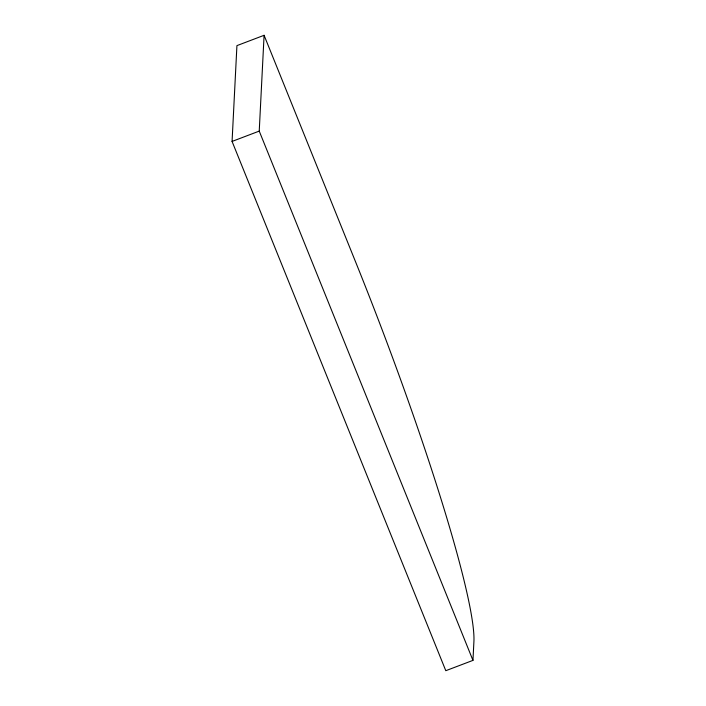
<?xml version="1.0" encoding="UTF-8"?>
<svg xmlns="http://www.w3.org/2000/svg" width="706" height="706" viewBox="0 0 706 706"><rect width="100%" height="100%" fill="white"/><g stroke="black" fill="none" stroke-linecap="round" stroke-linejoin="round"><path stroke-width="1.06" d="M232.071 141.429L236.925 45.625L264.088 35.3L355.683 262.129A333.585 31.576 69.2 0 1 473.929 641.207L472.958 660.375L445.795 670.7L232.071 141.429L259.234 131.104L264.088 35.3M259.234 131.104L472.958 660.375"/></g></svg>
